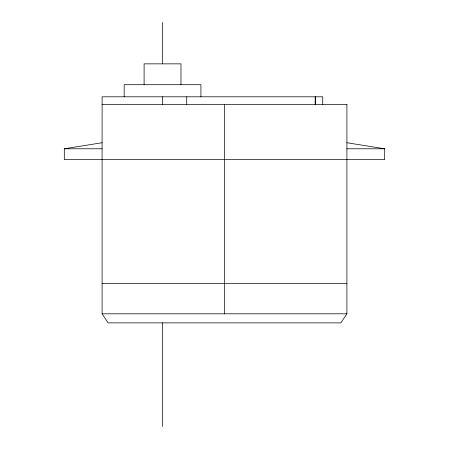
<?xml version="1.0" encoding="UTF-8"?>
<svg xmlns="http://www.w3.org/2000/svg" width="449" height="449" viewBox="0 0 449 449"><rect width="100%" height="100%" fill="white"/><g stroke="black" fill="none" stroke-linecap="round" stroke-linejoin="round"><path stroke-width="0.67" d="M346.909 104.656L346.909 313.812L340.864 322.876L108.136 322.876L102.091 313.812L102.091 96.799L322.73 96.799L322.73 104.656M346.909 142.737L384.692 148.782L384.692 159.664L64.308 159.664L64.308 148.782L102.091 142.737M102.091 104.656L347.049 104.656M64.308 148.782L102.091 148.782M346.909 148.782L384.692 148.782M102.091 283.588L346.909 283.588M102.091 313.812L346.909 313.812M315.338 96.799L315.338 104.656M315.176 96.799L315.176 104.656M224.5 104.656L224.5 313.812M200.922 96.799L200.922 84.704L124.154 84.704L124.154 96.799M186.717 96.799L186.717 104.656M180.975 84.704L180.975 63.853L144.101 63.853L144.101 84.704M162.538 22.45L162.538 63.853M162.538 96.799L162.538 104.656M162.538 322.758L162.538 426.55"/></g></svg>
